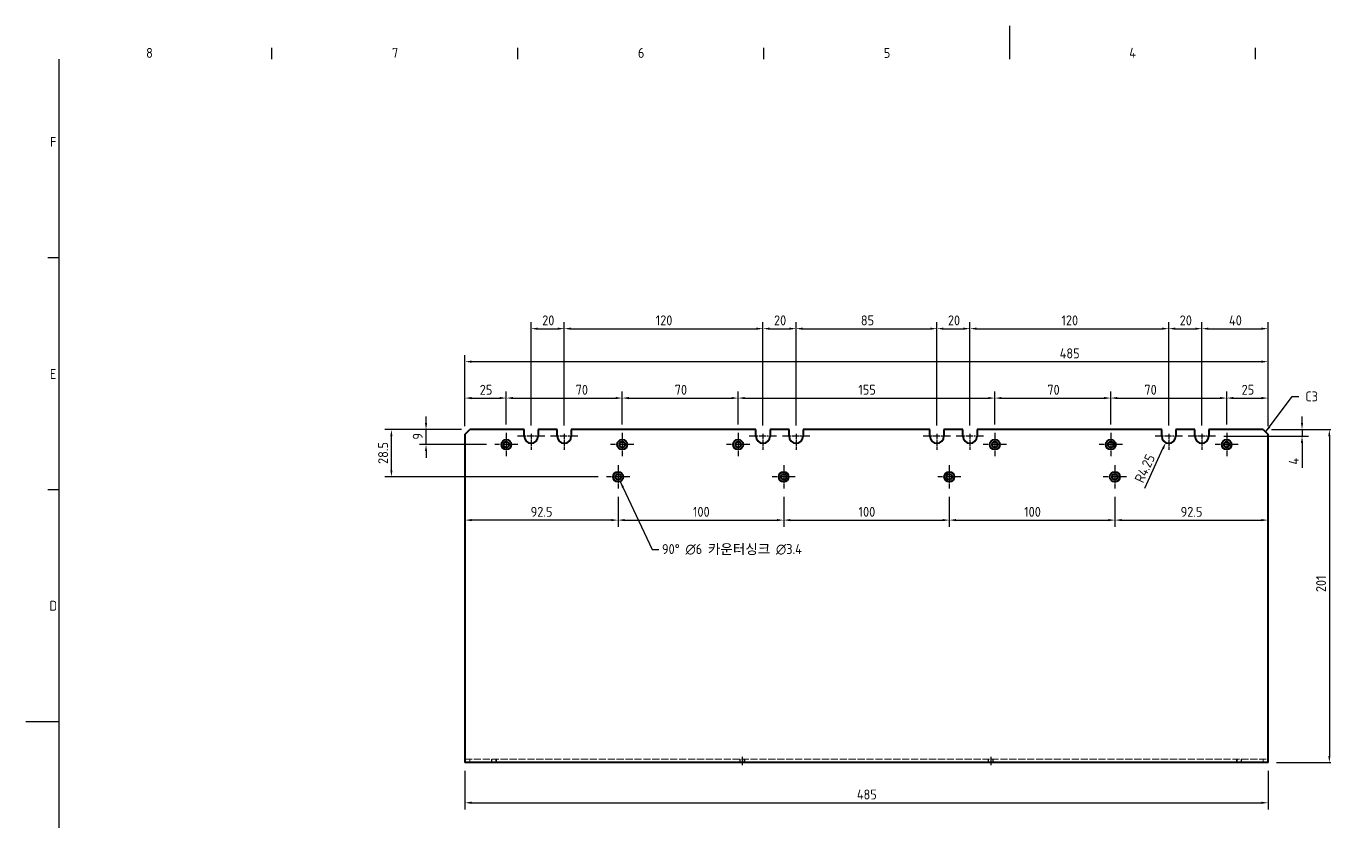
# Model space of a CAD drawing. Header units: millimetres. Extents: x 0 to 1188, y 0 to 840.
# Drawn here: x 0 to 784, y 360 to 840 of the extents above; entities that cross this region are included whole.
import ezdxf

# ---------------------------------------------------------------- set-up
doc = ezdxf.new("R2010")
doc.units = ezdxf.units.MM
doc.header["$LTSCALE"] = 2
doc.linetypes.add('CHAIN', pattern=[0.3543, 0.2362, -0.0295, 0.0591, -0.0295])
doc.linetypes.add('DASHED', pattern=[0.2067, 0.1654, -0.0413])
doc.layers.get('0').update_dxf_attribs({"color": 3, "lineweight": 25})
for name, color, linetype, lineweight in [('가려진 것(ISO)', 2, 'DASHED', 18), ('가시적인 것(ISO)', 3, 'Continuous', 40), ('경계(ISO)', 7, 'Continuous', 25), ('기호(ISO)', 5, 'Continuous', 25), ('중심 표식(ISO)', 1, 'Continuous', 25), ('중심선(ISO)', 1, 'Continuous', 25), ('치수(ISO)', 2, 'Continuous', 25)]:
    doc.layers.add(name, color=color, linetype=linetype, lineweight=lineweight)
doc.styles.add('문자 텍스트_PSTEK_POSCO', font='isocp.shx')
doc.styles.add('치수 텍스트_PSTEK_POSCO', font='isocp.shx')
doc.dimstyles.new('치수_PSTEK_POSCO', dxfattribs={"dimscale": 2, "dimtxt": 3, "dimasz": 2, "dimexe": 2, "dimexo": 2.5, "dimgap": 1, "dimtad": 1, "dimrnd": 1e-08, "dimdsep": 46, "dimtxsty": '치수 텍스트_PSTEK_POSCO', "dimcen": 0.09, "dimdle": 10, "dimclrd": 7, "dimclre": 7, "dimclrt": 2, "dimadec": 1, "dimazin": 2, "dimtfac": 1, "dimtmove": 0, "dimatfit": 3, "dimfxl": 0, "dimtolj": 1, "dimlwd": -1, "dimlwe": -1, "dimarcsym": 0})
doc.dimstyles.new('치수_PSTEK_POSCO$7', dxfattribs={"dimscale": 2, "dimtxt": 3, "dimasz": 2, "dimexe": 2, "dimexo": 2.5, "dimgap": 1, "dimtad": 1, "dimrnd": 1e-08, "dimdsep": 46, "dimtxsty": '치수 텍스트_PSTEK_POSCO', "dimcen": 0.09, "dimdle": 10, "dimclrd": 7, "dimclre": 7, "dimclrt": 2, "dimadec": 1, "dimazin": 2, "dimtfac": 1, "dimtmove": 0, "dimatfit": 3, "dimfxl": 0, "dimtolj": 1, "dimlwd": -1, "dimlwe": -1, "dimarcsym": 0})

# ---------------------------------------------------------------- blocks, each defined once
blk = doc.blocks.new('경계 Default Border')
at = {"layer": '경계(ISO)'}
for p, q in [((74.25, 410), (74.25, 413.4)), ((148.5, 410), (148.5, 413.4)), ((222.75, 410), (222.75, 413.4)), ((371.25, 410), (371.25, 413.4)), ((10, 350), (6.6, 350)), ((10, 280), (6.6, 280))]:
    blk.add_line(p, q, dxfattribs=at)
at = {"layer": '경계(ISO)', "flags": 128}
for points in [[(297, 420), (297, 410)], [(10, 10), (10, 410)], [(0, 210), (10, 210)]]:
    blk.add_lwpolyline(points, dxfattribs=at)
at = {"layer": '경계(ISO)', "color": 2, "char_height": 3, "attachment_point": 7, "style": '문자 텍스트_PSTEK_POSCO'}
for s, insert in [('8', (36.27, 410.37)), ('7', (110.52, 410.39)), ('6', (184.77, 410.37)), ('5', (259.02, 410.37)), ('4', (333.1, 410.4)), ('F', (7.24, 383.5)), ('E', (7.24, 313.47)), ('D', (7.08, 243.47))]:
    blk.add_mtext(s, dxfattribs=dict(at, insert=insert))
blk = doc.blocks.new('*D22')
at = {"layer": 'Defpoints', "color": 0}
for p in [(241.59, 596.3), (268.06, 596.3), (283.06, 587.3)]:
    blk.add_point(p, dxfattribs=at)
at = {"layer": '치수(ISO)', "color": 7}
for p, q in [((241.59, 600.3), (241.59, 604.3)), ((263.06, 596.3), (237.59, 596.3)), ((241.59, 587.3), (241.59, 596.3)), ((278.06, 587.3), (237.59, 587.3)), ((241.59, 583.3), (241.59, 579.3))]:
    blk.add_line(p, q, dxfattribs=at)
for points in [[(240.93, 600.3), (242.26, 600.3), (241.59, 596.3)], [(240.93, 583.3), (242.26, 583.3), (241.59, 587.3)]]:
    blk.add_solid(points, dxfattribs=at)
at = {"layer": '치수(ISO)', "color": 2, "insert": (236.59, 590.27), "char_height": 6, "attachment_point": 4, "rotation": 90, "style": '치수 텍스트_PSTEK_POSCO'}
blk.add_mtext('\\A1;9', dxfattribs=at)
blk = doc.blocks.new('*D23')
at = {"layer": 'Defpoints', "color": 0}
for p in [(290.06, 615.35), (265.06, 593.3), (290.06, 594.3)]:
    blk.add_point(p, dxfattribs=at)
at = {"layer": '치수(ISO)', "color": 7}
for p, q in [((265.06, 598.3), (265.06, 619.35)), ((290.06, 599.3), (290.06, 619.35)), ((269.06, 615.35), (286.06, 615.35))]:
    blk.add_line(p, q, dxfattribs=at)
for points in [[(269.06, 616.02), (269.06, 614.68), (265.06, 615.35)], [(286.06, 616.02), (286.06, 614.68), (290.06, 615.35)]]:
    blk.add_solid(points, dxfattribs=at)
at = {"layer": '치수(ISO)', "color": 2, "insert": (274.04, 620.35), "char_height": 6, "attachment_point": 4, "style": '치수 텍스트_PSTEK_POSCO'}
blk.add_mtext('\\A1;25', dxfattribs=at)
blk = doc.blocks.new('*D24')
at = {"layer": 'Defpoints', "color": 0}
for p in [(360.06, 615.35), (290.06, 594.3), (360.06, 594.3)]:
    blk.add_point(p, dxfattribs=at)
at = {"layer": '치수(ISO)', "color": 7}
for p, q in [((290.06, 599.3), (290.06, 619.35)), ((360.06, 599.3), (360.06, 619.35)), ((294.06, 615.35), (356.06, 615.35))]:
    blk.add_line(p, q, dxfattribs=at)
for points in [[(294.06, 616.02), (294.06, 614.68), (290.06, 615.35)], [(356.06, 616.02), (356.06, 614.68), (360.06, 615.35)]]:
    blk.add_solid(points, dxfattribs=at)
at = {"layer": '치수(ISO)', "color": 2, "insert": (331.93, 620.35), "char_height": 6, "attachment_point": 4, "style": '치수 텍스트_PSTEK_POSCO'}
blk.add_mtext('\\A1;70', dxfattribs=at)
blk = doc.blocks.new('*D25')
at = {"layer": 'Defpoints', "color": 0}
for p in [(430.06, 615.35), (360.06, 594.3), (430.06, 594.3)]:
    blk.add_point(p, dxfattribs=at)
at = {"layer": '치수(ISO)', "color": 7}
for p, q in [((360.06, 599.3), (360.06, 619.35)), ((430.06, 599.3), (430.06, 619.35)), ((364.06, 615.35), (426.06, 615.35))]:
    blk.add_line(p, q, dxfattribs=at)
for points in [[(364.06, 616.02), (364.06, 614.68), (360.06, 615.35)], [(426.06, 616.02), (426.06, 614.68), (430.06, 615.35)]]:
    blk.add_solid(points, dxfattribs=at)
at = {"layer": '치수(ISO)', "color": 2, "insert": (391.76, 620.35), "char_height": 6, "attachment_point": 4, "style": '치수 텍스트_PSTEK_POSCO'}
blk.add_mtext('\\A1;70', dxfattribs=at)
blk = doc.blocks.new('*D26')
at = {"layer": 'Defpoints', "color": 0}
for p in [(585.06, 615.35), (430.06, 594.3), (585.06, 594.3)]:
    blk.add_point(p, dxfattribs=at)
at = {"layer": '치수(ISO)', "color": 7}
for p, q in [((430.06, 599.3), (430.06, 619.35)), ((585.06, 599.3), (585.06, 619.35)), ((434.06, 615.35), (581.06, 615.35))]:
    blk.add_line(p, q, dxfattribs=at)
for points in [[(434.06, 616.02), (434.06, 614.68), (430.06, 615.35)], [(581.06, 616.02), (581.06, 614.68), (585.06, 615.35)]]:
    blk.add_solid(points, dxfattribs=at)
at = {"layer": '치수(ISO)', "color": 2, "insert": (502.64, 620.35), "char_height": 6, "attachment_point": 4, "style": '치수 텍스트_PSTEK_POSCO'}
blk.add_mtext('\\A1;155', dxfattribs=at)
blk = doc.blocks.new('*D27')
at = {"layer": 'Defpoints', "color": 0}
for p in [(655.06, 615.35), (585.06, 594.3), (655.06, 594.3)]:
    blk.add_point(p, dxfattribs=at)
at = {"layer": '치수(ISO)', "color": 7}
for p, q in [((585.06, 599.3), (585.06, 619.35)), ((655.06, 599.3), (655.06, 619.35)), ((589.06, 615.35), (651.06, 615.35))]:
    blk.add_line(p, q, dxfattribs=at)
for points in [[(589.06, 616.02), (589.06, 614.68), (585.06, 615.35)], [(651.06, 616.02), (651.06, 614.68), (655.06, 615.35)]]:
    blk.add_solid(points, dxfattribs=at)
at = {"layer": '치수(ISO)', "color": 2, "insert": (616.76, 620.35), "char_height": 6, "attachment_point": 4, "style": '치수 텍스트_PSTEK_POSCO'}
blk.add_mtext('\\A1;70', dxfattribs=at)
blk = doc.blocks.new('*D28')
at = {"layer": 'Defpoints', "color": 0}
for p in [(725.06, 615.35), (655.06, 594.3), (725.06, 594.3)]:
    blk.add_point(p, dxfattribs=at)
at = {"layer": '치수(ISO)', "color": 7}
for p, q in [((655.06, 599.3), (655.06, 619.35)), ((725.06, 599.3), (725.06, 619.35)), ((659.06, 615.35), (721.06, 615.35))]:
    blk.add_line(p, q, dxfattribs=at)
for points in [[(659.06, 616.02), (659.06, 614.68), (655.06, 615.35)], [(721.06, 616.02), (721.06, 614.68), (725.06, 615.35)]]:
    blk.add_solid(points, dxfattribs=at)
at = {"layer": '치수(ISO)', "color": 2, "insert": (675.38, 620.35), "char_height": 6, "attachment_point": 4, "style": '치수 텍스트_PSTEK_POSCO'}
blk.add_mtext('\\A1;70', dxfattribs=at)
blk = doc.blocks.new('*D29')
at = {"layer": 'Defpoints', "color": 0}
for p in [(750.06, 615.35), (725.06, 594.3), (750.06, 593.3)]:
    blk.add_point(p, dxfattribs=at)
at = {"layer": '치수(ISO)', "color": 7}
for p, q in [((725.06, 599.3), (725.06, 619.35)), ((750.06, 598.3), (750.06, 619.35)), ((729.06, 615.35), (746.06, 615.35))]:
    blk.add_line(p, q, dxfattribs=at)
for points in [[(729.06, 616.02), (729.06, 614.68), (725.06, 615.35)], [(746.06, 616.02), (746.06, 614.68), (750.06, 615.35)]]:
    blk.add_solid(points, dxfattribs=at)
at = {"layer": '치수(ISO)', "color": 2, "insert": (734.08, 620.35), "char_height": 6, "attachment_point": 4, "style": '치수 텍스트_PSTEK_POSCO'}
blk.add_mtext('\\A1;25', dxfattribs=at)
blk = doc.blocks.new('*D30')
at = {"layer": 'Defpoints', "color": 0}
for p in [(357.56, 560.8), (457.56, 560.8), (457.56, 541.67)]:
    blk.add_point(p, dxfattribs=at)
at = {"layer": '치수(ISO)', "color": 7}
for p, q in [((357.56, 555.8), (357.56, 537.67)), ((457.56, 555.8), (457.56, 537.67)), ((361.56, 541.67), (453.56, 541.67))]:
    blk.add_line(p, q, dxfattribs=at)
for points in [[(361.56, 542.33), (361.56, 541), (357.56, 541.67)], [(453.56, 542.33), (453.56, 541), (457.56, 541.67)]]:
    blk.add_solid(points, dxfattribs=at)
at = {"layer": '치수(ISO)', "color": 2, "insert": (402.78, 546.67), "char_height": 6, "attachment_point": 4, "style": '치수 텍스트_PSTEK_POSCO'}
blk.add_mtext('\\A1;100', dxfattribs=at)
blk = doc.blocks.new('*D31')
at = {"layer": 'Defpoints', "color": 0}
for p in [(457.56, 560.8), (557.56, 560.8), (557.56, 541.67)]:
    blk.add_point(p, dxfattribs=at)
at = {"layer": '치수(ISO)', "color": 7}
for p, q in [((457.56, 555.8), (457.56, 537.67)), ((557.56, 555.8), (557.56, 537.67)), ((461.56, 541.67), (553.56, 541.67))]:
    blk.add_line(p, q, dxfattribs=at)
for points in [[(461.56, 542.33), (461.56, 541), (457.56, 541.67)], [(553.56, 542.33), (553.56, 541), (557.56, 541.67)]]:
    blk.add_solid(points, dxfattribs=at)
at = {"layer": '치수(ISO)', "color": 2, "insert": (502.78, 546.67), "char_height": 6, "attachment_point": 4, "style": '치수 텍스트_PSTEK_POSCO'}
blk.add_mtext('\\A1;100', dxfattribs=at)
blk = doc.blocks.new('*D32')
at = {"layer": 'Defpoints', "color": 0}
for p in [(557.56, 560.8), (657.56, 560.8), (657.56, 541.67)]:
    blk.add_point(p, dxfattribs=at)
at = {"layer": '치수(ISO)', "color": 7}
for p, q in [((557.56, 555.8), (557.56, 537.67)), ((657.56, 555.8), (657.56, 537.67)), ((561.56, 541.67), (653.56, 541.67))]:
    blk.add_line(p, q, dxfattribs=at)
for points in [[(561.56, 542.33), (561.56, 541), (557.56, 541.67)], [(653.56, 542.33), (653.56, 541), (657.56, 541.67)]]:
    blk.add_solid(points, dxfattribs=at)
at = {"layer": '치수(ISO)', "color": 2, "insert": (602.78, 546.67), "char_height": 6, "attachment_point": 4, "style": '치수 텍스트_PSTEK_POSCO'}
blk.add_mtext('\\A1;100', dxfattribs=at)
blk = doc.blocks.new('*D33')
at = {"layer": 'Defpoints', "color": 0}
for p in [(747.06, 596.3), (750.06, 395.3), (787.06, 395.3)]:
    blk.add_point(p, dxfattribs=at)
at = {"layer": '치수(ISO)', "color": 7}
for p, q in [((752.06, 596.3), (791.06, 596.3)), ((787.06, 592.3), (787.06, 399.3)), ((755.06, 395.3), (791.06, 395.3))]:
    blk.add_line(p, q, dxfattribs=at)
for points in [[(786.4, 592.3), (787.73, 592.3), (787.06, 596.3)], [(786.4, 399.3), (787.73, 399.3), (787.06, 395.3)]]:
    blk.add_solid(points, dxfattribs=at)
at = {"layer": '치수(ISO)', "color": 2, "insert": (782.06, 498.18), "char_height": 6, "attachment_point": 4, "rotation": 90, "style": '치수 텍스트_PSTEK_POSCO'}
blk.add_mtext('\\A1;201', dxfattribs=at)
blk = doc.blocks.new('*D34')
at = {"layer": 'Defpoints', "color": 0}
for p in [(750.06, 637.33), (265.06, 593.3), (750.06, 593.3)]:
    blk.add_point(p, dxfattribs=at)
at = {"layer": '치수(ISO)', "color": 7}
for p, q in [((265.06, 598.3), (265.06, 641.33)), ((269.06, 637.33), (746.06, 637.33)), ((750.06, 598.3), (750.06, 641.33))]:
    blk.add_line(p, q, dxfattribs=at)
for points in [[(269.06, 638), (269.06, 636.67), (265.06, 637.33)], [(746.06, 638), (746.06, 636.67), (750.06, 637.33)]]:
    blk.add_solid(points, dxfattribs=at)
at = {"layer": '치수(ISO)', "color": 2, "insert": (624.24, 642.33), "char_height": 6, "attachment_point": 4, "style": '치수 텍스트_PSTEK_POSCO'}
blk.add_mtext('\\A1;485', dxfattribs=at)
blk = doc.blocks.new('*D40')
at = {"layer": 'Defpoints', "color": 0}
for p in [(325.06, 657.25), (305.06, 593.8), (325.06, 593.8)]:
    blk.add_point(p, dxfattribs=at)
at = {"layer": '치수(ISO)', "color": 7}
for p, q in [((305.06, 598.8), (305.06, 661.25)), ((325.06, 598.8), (325.06, 661.25)), ((309.06, 657.25), (321.06, 657.25))]:
    blk.add_line(p, q, dxfattribs=at)
for points in [[(309.06, 657.91), (309.06, 656.58), (305.06, 657.25)], [(321.06, 657.91), (321.06, 656.58), (325.06, 657.25)]]:
    blk.add_solid(points, dxfattribs=at)
at = {"layer": '치수(ISO)', "color": 2, "insert": (311.71, 662.25), "char_height": 6, "attachment_point": 4, "style": '치수 텍스트_PSTEK_POSCO'}
blk.add_mtext('\\A1;20', dxfattribs=at)
blk = doc.blocks.new('*D41')
at = {"layer": 'Defpoints', "color": 0}
for p in [(445.06, 657.25), (325.06, 593.8), (445.06, 593.8)]:
    blk.add_point(p, dxfattribs=at)
at = {"layer": '치수(ISO)', "color": 7}
for p, q in [((325.06, 598.8), (325.06, 661.25)), ((445.06, 598.8), (445.06, 661.25)), ((329.06, 657.25), (441.06, 657.25))]:
    blk.add_line(p, q, dxfattribs=at)
for points in [[(329.06, 657.91), (329.06, 656.58), (325.06, 657.25)], [(441.06, 657.91), (441.06, 656.58), (445.06, 657.25)]]:
    blk.add_solid(points, dxfattribs=at)
at = {"layer": '치수(ISO)', "color": 2, "insert": (380.28, 662.25), "char_height": 6, "attachment_point": 4, "style": '치수 텍스트_PSTEK_POSCO'}
blk.add_mtext('\\A1;120', dxfattribs=at)
blk = doc.blocks.new('*D42')
at = {"layer": 'Defpoints', "color": 0}
for p in [(465.06, 657.25), (445.06, 593.8), (465.06, 593.8)]:
    blk.add_point(p, dxfattribs=at)
at = {"layer": '치수(ISO)', "color": 7}
for p, q in [((445.06, 598.8), (445.06, 661.25)), ((465.06, 598.8), (465.06, 661.25)), ((449.06, 657.25), (461.06, 657.25))]:
    blk.add_line(p, q, dxfattribs=at)
for points in [[(449.06, 657.91), (449.06, 656.58), (445.06, 657.25)], [(461.06, 657.91), (461.06, 656.58), (465.06, 657.25)]]:
    blk.add_solid(points, dxfattribs=at)
at = {"layer": '치수(ISO)', "color": 2, "insert": (451.71, 662.25), "char_height": 6, "attachment_point": 4, "style": '치수 텍스트_PSTEK_POSCO'}
blk.add_mtext('\\A1;20', dxfattribs=at)
blk = doc.blocks.new('*D43')
at = {"layer": 'Defpoints', "color": 0}
for p in [(550.06, 657.25), (465.06, 593.8), (550.06, 593.8)]:
    blk.add_point(p, dxfattribs=at)
at = {"layer": '치수(ISO)', "color": 7}
for p, q in [((465.06, 598.8), (465.06, 661.25)), ((550.06, 598.8), (550.06, 661.25)), ((469.06, 657.25), (546.06, 657.25))]:
    blk.add_line(p, q, dxfattribs=at)
for points in [[(469.06, 657.91), (469.06, 656.58), (465.06, 657.25)], [(546.06, 657.91), (546.06, 656.58), (550.06, 657.25)]]:
    blk.add_solid(points, dxfattribs=at)
at = {"layer": '치수(ISO)', "color": 2, "insert": (504.16, 662.25), "char_height": 6, "attachment_point": 4, "style": '치수 텍스트_PSTEK_POSCO'}
blk.add_mtext('\\A1;85', dxfattribs=at)
blk = doc.blocks.new('*D44')
at = {"layer": 'Defpoints', "color": 0}
for p in [(570.06, 657.25), (550.06, 593.8), (570.06, 593.8)]:
    blk.add_point(p, dxfattribs=at)
at = {"layer": '치수(ISO)', "color": 7}
for p, q in [((550.06, 598.8), (550.06, 661.25)), ((570.06, 598.8), (570.06, 661.25)), ((554.06, 657.25), (566.06, 657.25))]:
    blk.add_line(p, q, dxfattribs=at)
for points in [[(554.06, 657.91), (554.06, 656.58), (550.06, 657.25)], [(566.06, 657.91), (566.06, 656.58), (570.06, 657.25)]]:
    blk.add_solid(points, dxfattribs=at)
at = {"layer": '치수(ISO)', "color": 2, "insert": (556.71, 662.25), "char_height": 6, "attachment_point": 4, "style": '치수 텍스트_PSTEK_POSCO'}
blk.add_mtext('\\A1;20', dxfattribs=at)
blk = doc.blocks.new('*D45')
at = {"layer": 'Defpoints', "color": 0}
for p in [(690.06, 657.25), (570.06, 593.8), (690.06, 593.8)]:
    blk.add_point(p, dxfattribs=at)
at = {"layer": '치수(ISO)', "color": 7}
for p, q in [((570.06, 598.8), (570.06, 661.25)), ((690.06, 598.8), (690.06, 661.25)), ((574.06, 657.25), (686.06, 657.25))]:
    blk.add_line(p, q, dxfattribs=at)
for points in [[(574.06, 657.91), (574.06, 656.58), (570.06, 657.25)], [(686.06, 657.91), (686.06, 656.58), (690.06, 657.25)]]:
    blk.add_solid(points, dxfattribs=at)
at = {"layer": '치수(ISO)', "color": 2, "insert": (625.28, 662.25), "char_height": 6, "attachment_point": 4, "style": '치수 텍스트_PSTEK_POSCO'}
blk.add_mtext('\\A1;120', dxfattribs=at)
blk = doc.blocks.new('*D46')
at = {"layer": 'Defpoints', "color": 0}
for p in [(710.06, 657.25), (690.06, 593.8), (710.06, 593.8)]:
    blk.add_point(p, dxfattribs=at)
at = {"layer": '치수(ISO)', "color": 7}
for p, q in [((690.06, 598.8), (690.06, 661.25)), ((710.06, 598.8), (710.06, 661.25)), ((694.06, 657.25), (706.06, 657.25))]:
    blk.add_line(p, q, dxfattribs=at)
for points in [[(694.06, 657.91), (694.06, 656.58), (690.06, 657.25)], [(706.06, 657.91), (706.06, 656.58), (710.06, 657.25)]]:
    blk.add_solid(points, dxfattribs=at)
at = {"layer": '치수(ISO)', "color": 2, "insert": (696.71, 662.25), "char_height": 6, "attachment_point": 4, "style": '치수 텍스트_PSTEK_POSCO'}
blk.add_mtext('\\A1;20', dxfattribs=at)
blk = doc.blocks.new('*D47')
at = {"layer": 'Defpoints', "color": 0}
for p in [(750.06, 657.25), (710.06, 593.8), (750.06, 593.3)]:
    blk.add_point(p, dxfattribs=at)
at = {"layer": '치수(ISO)', "color": 7}
for p, q in [((710.06, 598.8), (710.06, 661.25)), ((750.06, 598.3), (750.06, 661.25)), ((714.06, 657.25), (746.06, 657.25))]:
    blk.add_line(p, q, dxfattribs=at)
for points in [[(714.06, 657.91), (714.06, 656.58), (710.06, 657.25)], [(746.06, 657.91), (746.06, 656.58), (750.06, 657.25)]]:
    blk.add_solid(points, dxfattribs=at)
at = {"layer": '치수(ISO)', "color": 2, "insert": (726.48, 662.25), "char_height": 6, "attachment_point": 4, "style": '치수 텍스트_PSTEK_POSCO'}
blk.add_mtext('\\A1;40', dxfattribs=at)
blk = doc.blocks.new('*D48')
at = {"layer": 'Defpoints', "color": 0}
for p in [(265.06, 395.3), (750.06, 395.3), (750.06, 371.02)]:
    blk.add_point(p, dxfattribs=at)
at = {"layer": '치수(ISO)', "color": 7}
for p, q in [((265.06, 390.3), (265.06, 367.02)), ((750.06, 390.3), (750.06, 367.02)), ((269.06, 371.02), (746.06, 371.02))]:
    blk.add_line(p, q, dxfattribs=at)
for points in [[(269.06, 371.69), (269.06, 370.36), (265.06, 371.02)], [(746.06, 371.69), (746.06, 370.36), (750.06, 371.02)]]:
    blk.add_solid(points, dxfattribs=at)
at = {"layer": '치수(ISO)', "color": 2, "insert": (501.74, 376.02), "char_height": 6, "attachment_point": 4, "style": '치수 텍스트_PSTEK_POSCO'}
blk.add_mtext('\\A1;485', dxfattribs=at)
blk = doc.blocks.new('*D49')
at = {"layer": 'Defpoints', "color": 0}
for p in [(747.06, 596.3), (770.57, 596.3), (718.31, 592.3)]:
    blk.add_point(p, dxfattribs=at)
at = {"layer": '치수(ISO)', "color": 7}
for p, q in [((770.57, 600.3), (770.57, 604.3)), ((752.06, 596.3), (774.57, 596.3)), ((770.57, 596.3), (770.57, 592.3)), ((723.31, 592.3), (774.57, 592.3)), ((770.57, 588.3), (770.57, 573.21))]:
    blk.add_line(p, q, dxfattribs=at)
for points in [[(769.9, 600.3), (771.23, 600.3), (770.57, 596.3)], [(769.9, 588.3), (771.23, 588.3), (770.57, 592.3)]]:
    blk.add_solid(points, dxfattribs=at)
at = {"layer": '치수(ISO)', "color": 2, "insert": (765.57, 575.21), "char_height": 6, "attachment_point": 4, "rotation": 90, "style": '치수 텍스트_PSTEK_POSCO'}
blk.add_mtext('\\A1;4', dxfattribs=at)
blk = doc.blocks.new('*D50')
at = {"layer": 'Defpoints', "color": 0}
for p in [(688.28, 588.44), (690.06, 592.3)]:
    blk.add_point(p, dxfattribs=at)
at = {"layer": '치수(ISO)', "color": 7}
blk.add_line((675.61, 560.98), (686.61, 584.81), dxfattribs=at)
blk.add_solid([(686, 585.09), (687.21, 584.53), (688.28, 588.44)], dxfattribs=at)
at = {"layer": '치수(ISO)', "color": 2, "insert": (671.91, 564.89), "char_height": 6, "attachment_point": 4, "rotation": 65.234, "style": '치수 텍스트_PSTEK_POSCO'}
blk.add_mtext('\\A1;R4.25', dxfattribs=at)
blk = doc.blocks.new('*D54')
at = {"layer": 'Defpoints', "color": 0}
for p in [(220.67, 596.3), (268.06, 596.3), (350.56, 567.8)]:
    blk.add_point(p, dxfattribs=at)
at = {"layer": '치수(ISO)', "color": 7}
for p, q in [((263.06, 596.3), (216.67, 596.3)), ((220.67, 571.8), (220.67, 592.3)), ((345.56, 567.8), (216.67, 567.8))]:
    blk.add_line(p, q, dxfattribs=at)
for points in [[(220, 592.3), (221.34, 592.3), (220.67, 596.3)], [(220, 571.8), (221.34, 571.8), (220.67, 567.8)]]:
    blk.add_solid(points, dxfattribs=at)
at = {"layer": '치수(ISO)', "color": 2, "insert": (215.67, 575.55), "char_height": 6, "attachment_point": 4, "rotation": 90, "style": '치수 텍스트_PSTEK_POSCO'}
blk.add_mtext('\\A1;28.5', dxfattribs=at)
blk = doc.blocks.new('*D55')
at = {"layer": 'Defpoints', "color": 0}
for p in [(357.56, 560.8), (265.06, 541.67), (265.06, 541.67)]:
    blk.add_point(p, dxfattribs=at)
at = {"layer": '치수(ISO)', "color": 7}
for p, q in [((357.56, 555.8), (357.56, 537.67)), ((353.56, 541.67), (269.06, 541.67))]:
    blk.add_line(p, q, dxfattribs=at)
for points in [[(269.06, 542.33), (269.06, 541), (265.06, 541.67)], [(353.56, 542.33), (353.56, 541), (357.56, 541.67)]]:
    blk.add_solid(points, dxfattribs=at)
at = {"layer": '치수(ISO)', "color": 2, "insert": (304.77, 546.67), "char_height": 6, "attachment_point": 4, "style": '치수 텍스트_PSTEK_POSCO'}
blk.add_mtext('\\A1;92.5', dxfattribs=at)
blk = doc.blocks.new('*D56')
at = {"layer": 'Defpoints', "color": 0}
for p in [(657.56, 560.8), (750.06, 541.67), (750.06, 541.67)]:
    blk.add_point(p, dxfattribs=at)
at = {"layer": '치수(ISO)', "color": 7}
for p, q in [((657.56, 555.8), (657.56, 537.67)), ((661.56, 541.67), (746.06, 541.67))]:
    blk.add_line(p, q, dxfattribs=at)
for points in [[(661.56, 542.33), (661.56, 541), (657.56, 541.67)], [(746.06, 542.33), (746.06, 541), (750.06, 541.67)]]:
    blk.add_solid(points, dxfattribs=at)
at = {"layer": '치수(ISO)', "color": 2, "insert": (697.27, 546.67), "char_height": 6, "attachment_point": 4, "style": '치수 텍스트_PSTEK_POSCO'}
blk.add_mtext('\\A1;92.5', dxfattribs=at)

msp = doc.modelspace()

# ---------------------------------------------------------------- linework, layer by layer
at = {"layer": '가려진 것(ISO)', "ltscale": 13.035532}
msp.add_line((265.065, 397.301), (750.065, 397.301), dxfattribs=at)
at = {"layer": '가려진 것(ISO)', "ltscale": 1.904597}
for p, q in [((268.065, 397.301), (268.065, 395.301)), ((281.065, 397.301), (281.065, 395.301)), ((281.335, 397.301), (281.335, 395.301)), ((283.794, 397.301), (283.794, 395.301)), ((284.065, 395.301), (284.065, 397.301)), ((431.065, 397.301), (431.065, 395.301)), ((431.335, 397.301), (431.335, 395.301)), ((433.794, 397.301), (433.794, 395.301)), ((434.065, 395.301), (434.065, 397.301)), ((581.065, 397.301), (581.065, 395.301)), ((581.335, 397.301), (581.335, 395.301)), ((583.794, 397.301), (583.794, 395.301)), ((584.065, 395.301), (584.065, 397.301)), ((731.065, 397.301), (731.065, 395.301)), ((731.335, 397.301), (731.335, 395.301)), ((733.794, 397.301), (733.794, 395.301)), ((734.065, 395.301), (734.065, 397.301)), ((747.065, 395.301), (747.065, 397.301))]:
    msp.add_line(p, q, dxfattribs=at)
at = {"layer": '가시적인 것(ISO)'}
for p, q in [((265.065, 593.301), (268.065, 596.301)), ((300.815, 596.301), (268.065, 596.301)), ((300.815, 592.301), (300.815, 596.301)), ((309.315, 596.301), (309.315, 592.301)), ((320.815, 596.301), (309.315, 596.301)), ((320.815, 592.301), (320.815, 596.301)), ((329.315, 596.301), (329.315, 592.301)), ((440.815, 596.301), (329.315, 596.301)), ((440.815, 592.301), (440.815, 596.301)), ((449.315, 596.301), (449.315, 592.301)), ((460.815, 596.301), (449.315, 596.301)), ((460.815, 592.301), (460.815, 596.301)), ((469.315, 596.301), (469.315, 592.301)), ((545.815, 596.301), (469.315, 596.301)), ((545.815, 592.301), (545.815, 596.301)), ((554.315, 596.301), (554.315, 592.301)), ((565.815, 596.301), (554.315, 596.301)), ((565.815, 592.301), (565.815, 596.301)), ((574.315, 596.301), (574.315, 592.301)), ((685.815, 596.301), (574.315, 596.301)), ((685.815, 592.301), (685.815, 596.301)), ((694.315, 596.301), (694.315, 592.301)), ((705.815, 596.301), (694.315, 596.301)), ((705.815, 592.301), (705.815, 596.301)), ((714.315, 596.301), (714.315, 592.301)), ((747.065, 596.301), (714.315, 596.301)), ((747.065, 596.301), (750.065, 593.301)), ((265.065, 593.301), (265.065, 399.301)), ((750.065, 399.301), (750.065, 593.301)), ((265.065, 399.301), (265.065, 395.301)), ((750.065, 395.301), (265.065, 395.301)), ((750.065, 395.301), (750.065, 399.301))]:
    msp.add_line(p, q, dxfattribs=at)
for centre, radius in [((290.065, 587.301), 3), ((290.065, 587.301), 1.7), ((360.065, 587.301), 3), ((360.065, 587.301), 1.7), ((430.065, 587.301), 3), ((430.065, 587.301), 1.7), ((585.065, 587.301), 3), ((585.065, 587.301), 1.7), ((655.065, 587.301), 3), ((655.065, 587.301), 1.7), ((725.065, 587.301), 3), ((725.065, 587.301), 1.7), ((357.565, 567.801), 3), ((357.565, 567.801), 1.7), ((457.565, 567.801), 3), ((457.565, 567.801), 1.7), ((557.565, 567.801), 3), ((557.565, 567.801), 1.7), ((657.565, 567.801), 3), ((657.565, 567.801), 1.7)]:
    msp.add_circle(centre, radius, dxfattribs=at)
for centre in [(305.065, 592.301), (325.065, 592.301), (445.065, 592.301), (465.065, 592.301), (550.065, 592.301), (570.065, 592.301), (690.065, 592.301), (710.065, 592.301)]:
    msp.add_arc(centre, 4.25, 180, 0, dxfattribs=at)
at = {"layer": '중심 표식(ISO)', "linetype": 'CHAIN', "ltscale": 7.778352}
for p, q in [((290.065, 594.301), (290.065, 580.301)), ((360.065, 594.301), (360.065, 580.301)), ((430.065, 594.301), (430.065, 580.301)), ((585.065, 594.301), (585.065, 580.301)), ((655.065, 594.301), (655.065, 580.301)), ((725.065, 594.301), (725.065, 580.301)), ((297.065, 587.301), (283.065, 587.301)), ((367.065, 587.301), (353.065, 587.301)), ((437.065, 587.301), (423.065, 587.301)), ((592.065, 587.301), (578.065, 587.301)), ((662.065, 587.301), (648.065, 587.301)), ((732.065, 587.301), (718.065, 587.301)), ((357.565, 574.801), (357.565, 560.801)), ((457.565, 574.801), (457.565, 560.801)), ((557.565, 574.801), (557.565, 560.801)), ((657.565, 574.801), (657.565, 560.801)), ((364.565, 567.801), (350.565, 567.801)), ((464.565, 567.801), (450.565, 567.801)), ((564.565, 567.801), (550.565, 567.801)), ((664.565, 567.801), (650.565, 567.801))]:
    msp.add_line(p, q, dxfattribs=at)
at = {"layer": '중심 표식(ISO)', "linetype": 'CHAIN', "ltscale": 9.167361}
for p, q in [((313.315, 592.301), (296.815, 592.301)), ((333.315, 592.301), (316.815, 592.301)), ((453.315, 592.301), (436.815, 592.301)), ((473.315, 592.301), (456.815, 592.301)), ((558.315, 592.301), (541.815, 592.301)), ((578.315, 592.301), (561.815, 592.301)), ((698.315, 592.301), (681.815, 592.301)), ((718.315, 592.301), (701.815, 592.301))]:
    msp.add_line(p, q, dxfattribs=at)
at = {"layer": '중심 표식(ISO)', "linetype": 'CHAIN', "ltscale": 5.417036}
for p, q in [((305.065, 593.801), (305.065, 584.051)), ((325.065, 593.801), (325.065, 584.051)), ((445.065, 593.801), (445.065, 584.051)), ((465.065, 593.801), (465.065, 584.051)), ((550.065, 593.801), (550.065, 584.051)), ((570.065, 593.801), (570.065, 584.051)), ((690.065, 593.801), (690.065, 584.051)), ((710.065, 593.801), (710.065, 584.051))]:
    msp.add_line(p, q, dxfattribs=at)
at = {"layer": '중심선(ISO)', "linetype": 'CHAIN', "ltscale": 2.777919}
for p, q in [((432.565, 398.801), (432.565, 393.801)), ((582.565, 398.801), (582.565, 393.801))]:
    msp.add_line(p, q, dxfattribs=at)

# ---------------------------------------------------------------- block references
at = {"xscale": 2, "yscale": 2, "zscale": 2}
msp.add_blockref('경계 Default Border', (0, 0), dxfattribs=at)

# ---------------------------------------------------------------- texts
at = {"layer": '기호(ISO)', "color": 2, "insert": (772.556, 616.331), "char_height": 6, "attachment_point": 4, "style": '치수 텍스트_PSTEK_POSCO'}
msp.add_mtext('{C3}', dxfattribs=at)
at = {"layer": '기호(ISO)', "color": 2, "insert": (384.074, 523.857), "char_height": 6, "width": 98.74739, "attachment_point": 4, "line_spacing_factor": 0.525, "style": '치수 텍스트_PSTEK_POSCO'}
msp.add_mtext('{90° \\fAIGDT|b0|i0;\\H6.0000;n\\fisocp|b0|i0;\\H6.0000;6 카운터싱크 \\fAIGDT|b0|i0;\\H6.0000;n\\fisocp|b0|i0;\\H6.0000;3.4}', dxfattribs=at)

# ---------------------------------------------------------------- dimensions: what is measured, and where the dimension line sits
at = {"layer": '치수(ISO)', "color": 7}
for base, p1, p2, angle, override, picture, middle in [((325.065, 657.248), (305.065, 593.801), (325.065, 593.801), 180, {"dimdec": 2, "dimtp": 0, "dimtm": 0, "dimtdec": 2, "dimtofl": 0, "dimatfit": 1}, '*D40', (315.085, 657.248)), ((445.065, 657.248), (325.065, 593.801), (445.065, 593.801), 180, {"dimdec": 2, "dimtp": 0, "dimtm": 0, "dimtdec": 2, "dimtofl": 0, "dimatfit": 1}, '*D41', (385.085, 657.248)), ((465.065, 657.248), (445.065, 593.801), (465.065, 593.801), 180, {"dimdec": 2, "dimtp": 0, "dimtm": 0, "dimtdec": 2, "dimtofl": 0, "dimatfit": 1}, '*D42', (455.085, 657.248)), ((550.065, 657.248), (465.065, 593.801), (550.065, 593.801), 180, {"dimdec": 2, "dimtp": 0, "dimtm": 0, "dimtdec": 2, "dimtofl": 0, "dimatfit": 1}, '*D43', (507.585, 657.248)), ((570.065, 657.248), (550.065, 593.801), (570.065, 593.801), 180, {"dimdec": 2, "dimtp": 0, "dimtm": 0, "dimtdec": 2, "dimtofl": 0, "dimatfit": 1}, '*D44', (560.085, 657.248)), ((690.065, 657.248), (570.065, 593.801), (690.065, 593.801), 180, {"dimdec": 2, "dimtp": 0, "dimtm": 0, "dimtdec": 2, "dimtofl": 0, "dimatfit": 1}, '*D45', (630.085, 657.248)), ((710.065, 657.248), (690.065, 593.801), (710.065, 593.801), 180, {"dimdec": 2, "dimtp": 0, "dimtm": 0, "dimtdec": 2, "dimtofl": 0, "dimatfit": 1}, '*D46', (700.085, 657.248)), ((750.065, 657.248), (710.065, 593.801), (750.065, 593.301), 180, {"dimdec": 2, "dimtp": 0, "dimtm": 0, "dimtdec": 2, "dimtofl": 0, "dimatfit": 1}, '*D47', (730.085, 657.248)), ((750.065, 637.333), (265.065, 593.301), (750.065, 593.301), 180, {"dimdec": 2, "dimtp": 0, "dimtm": 0, "dimtdec": 2, "dimtofl": 0, "dimatfit": 1}, '*D34', (630.065, 637.333)), ((290.065, 615.348), (265.065, 593.301), (290.065, 594.301), 180, {"dimdec": 2, "dimtp": 0, "dimtm": 0, "dimtdec": 2, "dimtofl": 0, "dimatfit": 1}, '*D23', (277.545, 615.348)), ((360.065, 615.348), (290.065, 594.301), (360.065, 594.301), 180, {"dimdec": 2, "dimtp": 0, "dimtm": 0, "dimtdec": 2, "dimtofl": 0, "dimatfit": 1}, '*D24', (335.236, 615.348)), ((430.065, 615.348), (360.065, 594.301), (430.065, 594.301), 180, {"dimdec": 2, "dimtp": 0, "dimtm": 0, "dimtdec": 2, "dimtofl": 0, "dimatfit": 1}, '*D25', (395.065, 615.348)), ((585.065, 615.348), (430.065, 594.301), (585.065, 594.301), 180, {"dimdec": 2, "dimtp": 0, "dimtm": 0, "dimtdec": 2, "dimtofl": 0, "dimatfit": 1}, '*D26', (507.565, 615.348)), ((655.065, 615.348), (585.065, 594.301), (655.065, 594.301), 180, {"dimdec": 2, "dimtp": 0, "dimtm": 0, "dimtdec": 2, "dimtofl": 0, "dimatfit": 1}, '*D27', (620.065, 615.348)), ((725.065, 615.348), (655.065, 594.301), (725.065, 594.301), 180, {"dimdec": 2, "dimtp": 0, "dimtm": 0, "dimtdec": 2, "dimtofl": 0, "dimatfit": 1}, '*D28', (678.684, 615.348)), ((750.065, 615.348), (725.065, 594.301), (750.065, 593.301), 180, {"dimdec": 2, "dimtp": 0, "dimtm": 0, "dimtdec": 2, "dimtofl": 0, "dimatfit": 1}, '*D29', (737.585, 615.348)), ((241.594, 596.301), (283.065, 587.301), (268.065, 596.301), 90, {"dimdec": 2, "dimtp": 0, "dimtm": 0, "dimtdec": 2, "dimtofl": 1, "dimatfit": 1}, '*D22', (241.594, 591.801)), ((770.568, 596.301), (718.315, 592.301), (747.065, 596.301), 90, {"dimdec": 2, "dimtp": 0, "dimtm": 0, "dimtdec": 2, "dimtofl": 1, "dimatfit": 1}, '*D49', (770.568, 576.709)), ((220.67, 596.301), (350.565, 567.801), (268.065, 596.301), 90, {"dimdec": 2, "dimtp": 0, "dimtm": 0, "dimtdec": 2, "dimtofl": 0, "dimatfit": 1}, '*D54', (220.67, 582.051)), ((787.065, 395.301), (747.065, 596.301), (750.065, 395.301), 90, {"dimdec": 2, "dimtp": 0, "dimtm": 0, "dimtdec": 2, "dimtofl": 0, "dimatfit": 1}, '*D33', (787.065, 503.051)), ((265.065, 541.665), (357.565, 560.801), (265.065, 541.665), 180, {"dimdec": 2, "dimse2": 1, "dimtp": 0, "dimtm": 0, "dimtdec": 2, "dimtofl": 0, "dimatfit": 1}, '*D55', (311.315, 541.665)), ((457.565, 541.665), (357.565, 560.801), (457.565, 560.801), 180, {"dimdec": 2, "dimtp": 0, "dimtm": 0, "dimtdec": 2, "dimtofl": 0, "dimatfit": 1}, '*D30', (407.585, 541.665)), ((557.565, 541.665), (457.565, 560.801), (557.565, 560.801), 180, {"dimdec": 2, "dimtp": 0, "dimtm": 0, "dimtdec": 2, "dimtofl": 0, "dimatfit": 1}, '*D31', (507.585, 541.665)), ((657.565, 541.665), (557.565, 560.801), (657.565, 560.801), 180, {"dimdec": 2, "dimtp": 0, "dimtm": 0, "dimtdec": 2, "dimtofl": 0, "dimatfit": 1}, '*D32', (607.585, 541.665)), ((750.065, 541.665), (657.565, 560.801), (750.065, 541.665), 180, {"dimdec": 2, "dimse2": 1, "dimtp": 0, "dimtm": 0, "dimtdec": 2, "dimtofl": 0, "dimatfit": 1}, '*D56', (703.815, 541.665))]:
    dim = msp.add_linear_dim(base=base, p1=p1, p2=p2, angle=angle, dimstyle='치수_PSTEK_POSCO', override=override, dxfattribs=at)
    dim.commit()
    dim.dimension.update_dxf_attribs({"geometry": picture, "text_midpoint": middle, "dimtype": 160})
dim = msp.add_radius_dim(center=(690.065, 592.301), mpoint=(688.285, 588.442), dimstyle='치수_PSTEK_POSCO', override={"dimdec": 2, "dimcen": 0, "dimtp": 0, "dimtm": 0, "dimtdec": 2, "dimtofl": 0}, dxfattribs=at)
dim.commit()
dim.dimension.update_dxf_attribs({"geometry": '*D50', "text_midpoint": (675.732, 573.172)})
dim = msp.add_linear_dim(base=(750.065, 371.023), p1=(265.065, 395.301), p2=(750.065, 395.301), dimstyle='치수_PSTEK_POSCO', override={"dimdec": 2, "dimtp": 0, "dimtm": 0, "dimtdec": 2, "dimtofl": 0, "dimatfit": 1}, dxfattribs=at)
dim.commit()
dim.dimension.update_dxf_attribs({"geometry": '*D48', "text_midpoint": (507.565, 371.023), "dimtype": 160})

# ---------------------------------------------------------------- leaders
at = {"layer": '기호(ISO)', "color": 7, "annotation_type": 0, "has_hookline": 1, "hookline_direction": 0}
for points, text_width in [([(748.565, 594.801), (764.556, 616.331), (768.556, 616.331)], 7.128), ([(358.814, 565.074), (378.074, 523.857), (382.074, 523.857)], 89.473)]:
    msp.add_leader(points, dimstyle='치수_PSTEK_POSCO$7', override={"dimtad": 0}, dxfattribs=dict(at, text_width=text_width))

doc.saveas('drawing.dxf')
